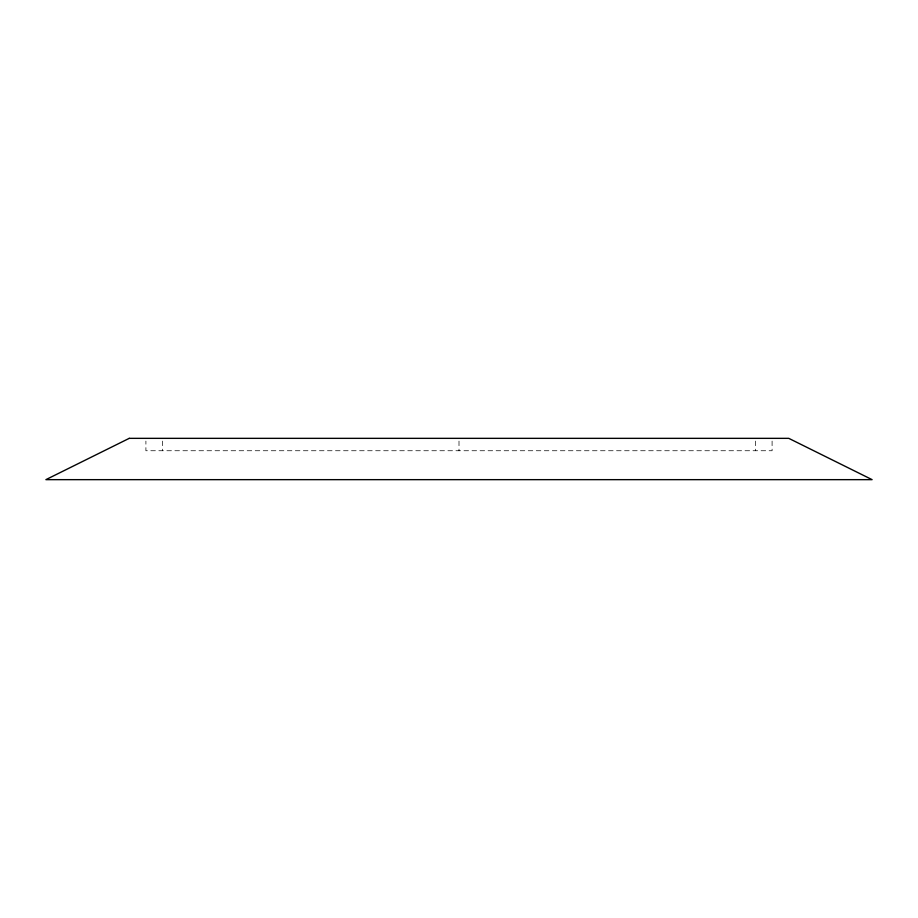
<?xml version="1.0" encoding="UTF-8"?>
<svg xmlns="http://www.w3.org/2000/svg" width="918" height="918" viewBox="0 0 918 918"><rect width="100%" height="100%" fill="white"/><g stroke="black" fill="none" stroke-linecap="round" stroke-linejoin="round"><path stroke-width="0.69" stroke-dasharray="4.59 3.44" d="M772.095 441.099L772.095 450.738L145.905 450.738L145.905 441.099M755.434 441.099L755.434 450.738M459 441.099L459 450.738M162.566 441.099L162.566 450.738"/><path stroke-width="1.38" d="M129.231 438.345L45.9 479.655L872.1 479.655L788.769 438.345L129.231 438.345"/></g></svg>
